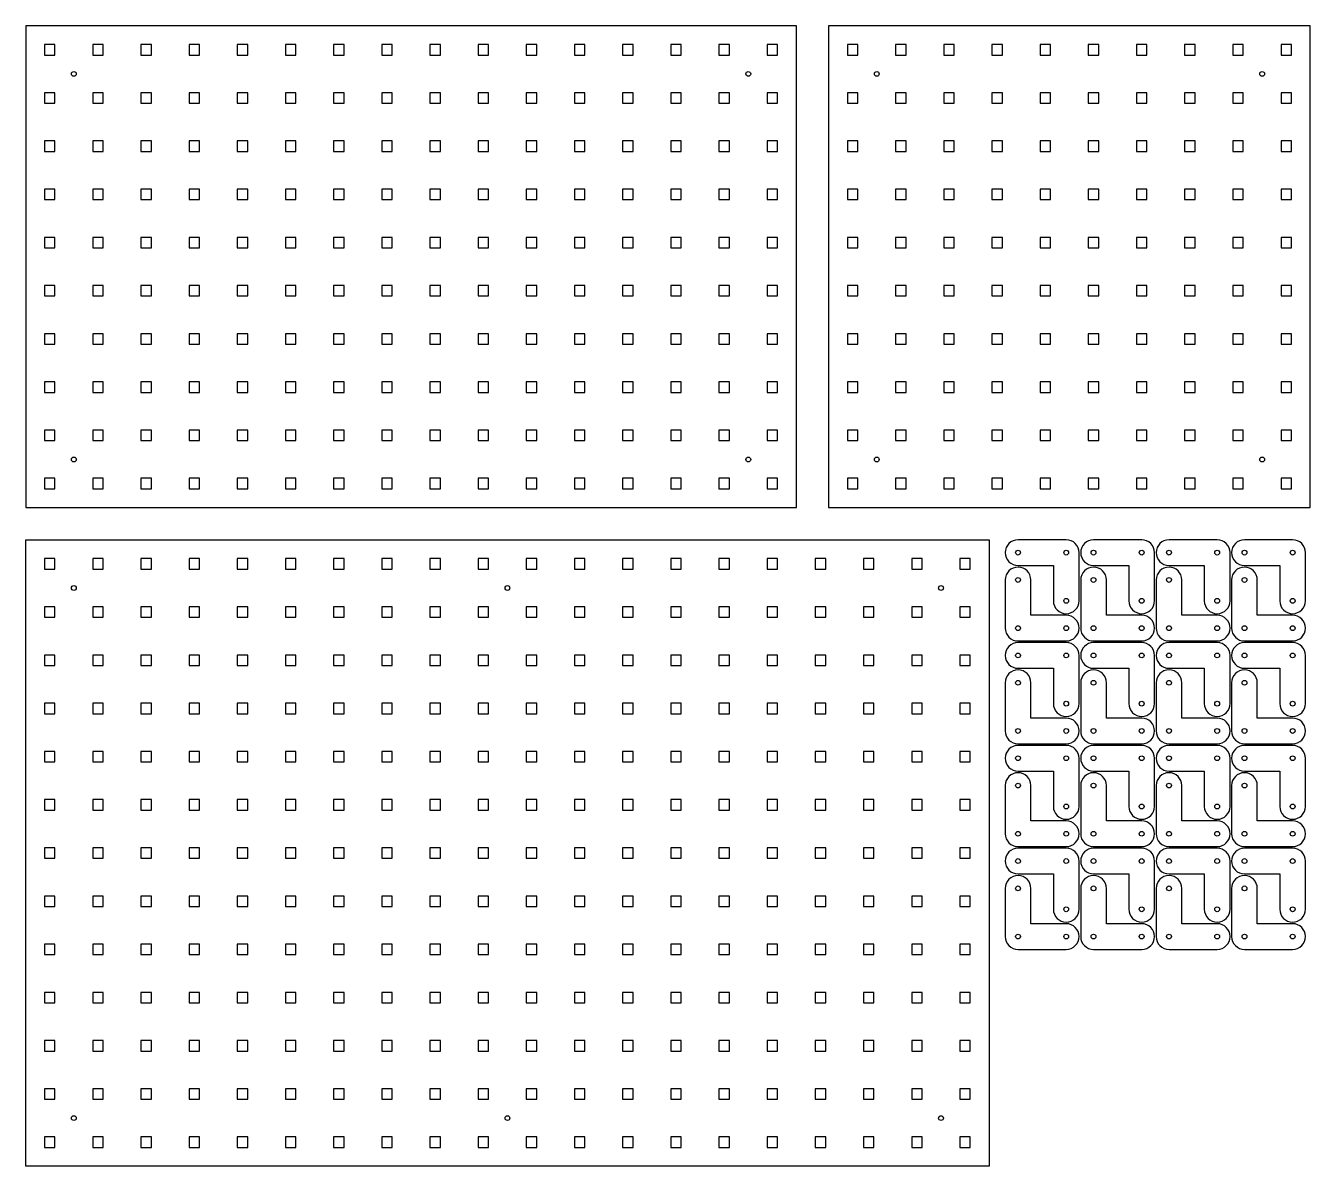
# Model space of a CAD drawing. Extents: x -922 to 1250, y -992 to 172.
# Drawn here: x 450 to 1250, y -590 to 120 of the extents above; entities that cross this region are included whole.
import ezdxf

# ---------------------------------------------------------------- set-up
doc = ezdxf.new("R2010")
doc.units = 0
doc.header["$MEASUREMENT"] = 0
for name, color, linetype in [('DEFAULT', 18, 'CONTINUOUS'), ('LAYER_01', 12, 'CONTINUOUS'), ('LAYER_03', 5, 'CONTINUOUS')]:
    doc.layers.add(name, color=color, linetype=linetype)

msp = doc.modelspace()

# ---------------------------------------------------------------- linework, layer by layer
at = {"layer": 'DEFAULT'}
for p, q in [((450, 120), (450, -180)), ((750, 120), (450, 120)), ((930, 120), (750, 120)), ((950, 120), (950, -180)), ((1250, 120), (950, 120)), ((1250, -180), (1250, 120)), ((930, -180), (930, 120)), ((450, -180), (750, -180)), ((750, -180), (930, -180)), ((950, -180), (1250, -180))]:
    msp.add_line(p, q, dxfattribs=at)
msp.add_lwpolyline([(450, -200), (1050, -200), (1050, -590), (450, -590)], close=True, dxfattribs=at)
at = {"layer": 'LAYER_01'}
for p, q in [((1098, -200), (1068, -200)), ((1145, -200), (1115, -200)), ((1192, -200), (1162, -200)), ((1239, -200), (1209, -200)), ((1068, -216), (1090, -216)), ((1090, -216), (1090, -238)), ((1106, -238), (1106, -208)), ((1115, -216), (1137, -216)), ((1137, -216), (1137, -238)), ((1153, -238), (1153, -208)), ((1162, -216), (1184, -216)), ((1184, -216), (1184, -238)), ((1200, -238), (1200, -208)), ((1209, -216), (1231, -216)), ((1231, -216), (1231, -238)), ((1247, -238), (1247, -208)), ((1060, -225), (1060, -255)), ((1076, -247), (1076, -225)), ((1107, -225), (1107, -255)), ((1123, -247), (1123, -225)), ((1154, -225), (1154, -255)), ((1170, -247), (1170, -225)), ((1201, -225), (1201, -255)), ((1217, -247), (1217, -225)), ((1098, -247), (1076, -247)), ((1145, -247), (1123, -247)), ((1192, -247), (1170, -247)), ((1239, -247), (1217, -247)), ((1068, -263), (1098, -263)), ((1098, -264), (1068, -264)), ((1115, -263), (1145, -263)), ((1145, -264), (1115, -264)), ((1162, -263), (1192, -263)), ((1192, -264), (1162, -264)), ((1209, -263), (1239, -263)), ((1239, -264), (1209, -264)), ((1106, -302), (1106, -272)), ((1153, -302), (1153, -272)), ((1200, -302), (1200, -272)), ((1247, -302), (1247, -272)), ((1068, -280), (1090, -280)), ((1090, -280), (1090, -302)), ((1115, -280), (1137, -280)), ((1137, -280), (1137, -302)), ((1162, -280), (1184, -280)), ((1184, -280), (1184, -302)), ((1209, -280), (1231, -280)), ((1231, -280), (1231, -302)), ((1060, -289), (1060, -319)), ((1076, -311), (1076, -289)), ((1107, -289), (1107, -319)), ((1123, -311), (1123, -289)), ((1154, -289), (1154, -319)), ((1170, -311), (1170, -289)), ((1201, -289), (1201, -319)), ((1217, -311), (1217, -289)), ((1098, -311), (1076, -311)), ((1145, -311), (1123, -311)), ((1192, -311), (1170, -311)), ((1239, -311), (1217, -311)), ((1068, -327), (1098, -327)), ((1098, -328), (1068, -328)), ((1115, -327), (1145, -327)), ((1145, -328), (1115, -328)), ((1162, -327), (1192, -327)), ((1192, -328), (1162, -328)), ((1209, -327), (1239, -327)), ((1239, -328), (1209, -328)), ((1106, -366), (1106, -336)), ((1153, -366), (1153, -336)), ((1200, -366), (1200, -336)), ((1247, -366), (1247, -336)), ((1068, -344), (1090, -344)), ((1090, -344), (1090, -366)), ((1115, -344), (1137, -344)), ((1137, -344), (1137, -366)), ((1162, -344), (1184, -344)), ((1184, -344), (1184, -366)), ((1209, -344), (1231, -344)), ((1231, -344), (1231, -366)), ((1060, -353), (1060, -383)), ((1076, -375), (1076, -353)), ((1107, -353), (1107, -383)), ((1123, -375), (1123, -353)), ((1154, -353), (1154, -383)), ((1170, -375), (1170, -353)), ((1201, -353), (1201, -383)), ((1217, -375), (1217, -353)), ((1098, -375), (1076, -375)), ((1145, -375), (1123, -375)), ((1192, -375), (1170, -375)), ((1239, -375), (1217, -375)), ((1068, -391), (1098, -391)), ((1098, -392), (1068, -392)), ((1115, -391), (1145, -391)), ((1145, -392), (1115, -392)), ((1162, -391), (1192, -391)), ((1192, -392), (1162, -392)), ((1209, -391), (1239, -391)), ((1239, -392), (1209, -392)), ((1106, -430), (1106, -400)), ((1153, -430), (1153, -400)), ((1200, -430), (1200, -400)), ((1247, -430), (1247, -400)), ((1068, -408), (1090, -408)), ((1090, -408), (1090, -430)), ((1115, -408), (1137, -408)), ((1137, -408), (1137, -430)), ((1162, -408), (1184, -408)), ((1184, -408), (1184, -430)), ((1209, -408), (1231, -408)), ((1231, -408), (1231, -430)), ((1060, -417), (1060, -447)), ((1076, -439), (1076, -417)), ((1107, -417), (1107, -447)), ((1123, -439), (1123, -417)), ((1154, -417), (1154, -447)), ((1170, -439), (1170, -417)), ((1201, -417), (1201, -447)), ((1217, -439), (1217, -417)), ((1098, -439), (1076, -439)), ((1145, -439), (1123, -439)), ((1192, -439), (1170, -439)), ((1239, -439), (1217, -439)), ((1068, -455), (1098, -455)), ((1115, -455), (1145, -455)), ((1162, -455), (1192, -455)), ((1209, -455), (1239, -455))]:
    msp.add_line(p, q, dxfattribs=at)
for centre in [(480, 90), (900, 90), (980, 90), (1220, 90), (480, -150), (900, -150), (980, -150), (1220, -150), (1068, -208), (1098, -208), (1115, -208), (1145, -208), (1162, -208), (1192, -208), (1209, -208), (1239, -208), (1068, -225), (1115, -225), (1162, -225), (1209, -225), (480, -230), (750, -230), (1020, -230), (1098, -238), (1145, -238), (1192, -238), (1239, -238), (1068, -255), (1098, -255), (1115, -255), (1145, -255), (1162, -255), (1192, -255), (1209, -255), (1239, -255), (1068, -272), (1098, -272), (1115, -272), (1145, -272), (1162, -272), (1192, -272), (1209, -272), (1239, -272), (1068, -289), (1115, -289), (1162, -289), (1209, -289), (1098, -302), (1145, -302), (1192, -302), (1239, -302), (1068, -319), (1098, -319), (1115, -319), (1145, -319), (1162, -319), (1192, -319), (1209, -319), (1239, -319), (1068, -336), (1098, -336), (1115, -336), (1145, -336), (1162, -336), (1192, -336), (1209, -336), (1239, -336), (1068, -353), (1115, -353), (1162, -353), (1209, -353), (1098, -366), (1145, -366), (1192, -366), (1239, -366), (1068, -383), (1098, -383), (1115, -383), (1145, -383), (1162, -383), (1192, -383), (1209, -383), (1239, -383), (1068, -400), (1098, -400), (1115, -400), (1145, -400), (1162, -400), (1192, -400), (1209, -400), (1239, -400), (1068, -417), (1115, -417), (1162, -417), (1209, -417), (1098, -430), (1145, -430), (1192, -430), (1239, -430), (1068, -447), (1098, -447), (1115, -447), (1145, -447), (1162, -447), (1192, -447), (1209, -447), (1239, -447), (480, -560), (750, -560), (1020, -560)]:
    msp.add_circle(centre, 1.5, dxfattribs=at)
for centre, start, end in [((1068, -208), 90, 270), ((1098, -208), 359.99996, 90), ((1115, -208), 90, 270), ((1145, -208), 359.99996, 90), ((1162, -208), 90, 270), ((1192, -208), 359.99996, 90), ((1209, -208), 90, 270), ((1239, -208), 359.99996, 90), ((1068, -225), 0, 179.99997), ((1115, -225), 0, 179.99997), ((1162, -225), 0, 179.99997), ((1209, -225), 0, 179.99997), ((1098, -238), 180, 359.99997), ((1145, -238), 180, 359.99997), ((1192, -238), 180, 359.99997), ((1239, -238), 180, 359.99997), ((1098, -255), 270, 90), ((1145, -255), 270, 90), ((1192, -255), 270, 90), ((1239, -255), 270, 90), ((1068, -255), 179.99996, 270), ((1115, -255), 179.99996, 270), ((1162, -255), 179.99996, 270), ((1209, -255), 179.99996, 270), ((1068, -272), 90, 270), ((1098, -272), 359.99996, 90), ((1115, -272), 90, 270), ((1145, -272), 359.99996, 90), ((1162, -272), 90, 270), ((1192, -272), 359.99996, 90), ((1209, -272), 90, 270), ((1239, -272), 359.99996, 90), ((1068, -289), 0, 179.99997), ((1115, -289), 0, 179.99997), ((1162, -289), 0, 179.99997), ((1209, -289), 0, 179.99997), ((1098, -302), 180, 359.99997), ((1145, -302), 180, 359.99997), ((1192, -302), 180, 359.99997), ((1239, -302), 180, 359.99997), ((1098, -319), 270, 90), ((1145, -319), 270, 90), ((1192, -319), 270, 90), ((1239, -319), 270, 90), ((1068, -319), 179.99996, 270), ((1115, -319), 179.99996, 270), ((1162, -319), 179.99996, 270), ((1209, -319), 179.99996, 270), ((1068, -336), 90, 270), ((1098, -336), 359.99996, 90), ((1115, -336), 90, 270), ((1145, -336), 359.99996, 90), ((1162, -336), 90, 270), ((1192, -336), 359.99996, 90), ((1209, -336), 90, 270), ((1239, -336), 359.99996, 90), ((1068, -353), 0, 179.99997), ((1115, -353), 0, 179.99997), ((1162, -353), 0, 179.99997), ((1209, -353), 0, 179.99997), ((1098, -366), 180, 359.99997), ((1145, -366), 180, 359.99997), ((1192, -366), 180, 359.99997), ((1239, -366), 180, 359.99997), ((1098, -383), 270, 90), ((1145, -383), 270, 90), ((1192, -383), 270, 90), ((1239, -383), 270, 90), ((1068, -383), 179.99996, 270), ((1115, -383), 179.99996, 270), ((1162, -383), 179.99996, 270), ((1209, -383), 179.99996, 270), ((1068, -400), 90, 270), ((1098, -400), 359.99996, 90), ((1115, -400), 90, 270), ((1145, -400), 359.99996, 90), ((1162, -400), 90, 270), ((1192, -400), 359.99996, 90), ((1209, -400), 90, 270), ((1239, -400), 359.99996, 90), ((1068, -417), 0, 179.99997), ((1115, -417), 0, 179.99997), ((1162, -417), 0, 179.99997), ((1209, -417), 0, 179.99997), ((1098, -430), 180, 359.99997), ((1145, -430), 180, 359.99997), ((1192, -430), 180, 359.99997), ((1239, -430), 180, 359.99997), ((1098, -447), 270, 90), ((1145, -447), 270, 90), ((1192, -447), 270, 90), ((1239, -447), 270, 90), ((1068, -447), 179.99996, 270), ((1115, -447), 179.99996, 270), ((1162, -447), 179.99996, 270), ((1209, -447), 179.99996, 270)]:
    msp.add_arc(centre, 8, start, end, dxfattribs=at)
at = {"layer": 'LAYER_03'}
for points in [[(461.75, 101.75), (468.25, 101.75), (468.25, 108.25), (461.75, 108.25)], [(491.75, 101.75), (498.25, 101.75), (498.25, 108.25), (491.75, 108.25)], [(521.75, 101.75), (528.25, 101.75), (528.25, 108.25), (521.75, 108.25)], [(551.75, 101.75), (558.25, 101.75), (558.25, 108.25), (551.75, 108.25)], [(581.75, 101.75), (588.25, 101.75), (588.25, 108.25), (581.75, 108.25)], [(611.75, 101.75), (618.25, 101.75), (618.25, 108.25), (611.75, 108.25)], [(641.75, 101.75), (648.25, 101.75), (648.25, 108.25), (641.75, 108.25)], [(671.75, 101.75), (678.25, 101.75), (678.25, 108.25), (671.75, 108.25)], [(701.75, 101.75), (708.25, 101.75), (708.25, 108.25), (701.75, 108.25)], [(731.75, 101.75), (738.25, 101.75), (738.25, 108.25), (731.75, 108.25)], [(761.75, 101.75), (768.25, 101.75), (768.25, 108.25), (761.75, 108.25)], [(791.75, 101.75), (798.25, 101.75), (798.25, 108.25), (791.75, 108.25)], [(821.75, 101.75), (828.25, 101.75), (828.25, 108.25), (821.75, 108.25)], [(851.75, 101.75), (858.25, 101.75), (858.25, 108.25), (851.75, 108.25)], [(881.75, 101.75), (888.25, 101.75), (888.25, 108.25), (881.75, 108.25)], [(911.75, 101.75), (918.25, 101.75), (918.25, 108.25), (911.75, 108.25)], [(961.75, 101.75), (968.25, 101.75), (968.25, 108.25), (961.75, 108.25)], [(991.75, 101.75), (998.25, 101.75), (998.25, 108.25), (991.75, 108.25)], [(1021.75, 101.75), (1028.25, 101.75), (1028.25, 108.25), (1021.75, 108.25)], [(1051.75, 101.75), (1058.25, 101.75), (1058.25, 108.25), (1051.75, 108.25)], [(1081.75, 101.75), (1088.25, 101.75), (1088.25, 108.25), (1081.75, 108.25)], [(1111.75, 101.75), (1118.25, 101.75), (1118.25, 108.25), (1111.75, 108.25)], [(1141.75, 101.75), (1148.25, 101.75), (1148.25, 108.25), (1141.75, 108.25)], [(1171.75, 101.75), (1178.25, 101.75), (1178.25, 108.25), (1171.75, 108.25)], [(1201.75, 101.75), (1208.25, 101.75), (1208.25, 108.25), (1201.75, 108.25)], [(1231.75, 101.75), (1238.25, 101.75), (1238.25, 108.25), (1231.75, 108.25)], [(461.75, 71.75), (468.25, 71.75), (468.25, 78.25), (461.75, 78.25)], [(491.75, 71.75), (498.25, 71.75), (498.25, 78.25), (491.75, 78.25)], [(521.75, 71.75), (528.25, 71.75), (528.25, 78.25), (521.75, 78.25)], [(551.75, 71.75), (558.25, 71.75), (558.25, 78.25), (551.75, 78.25)], [(581.75, 71.75), (588.25, 71.75), (588.25, 78.25), (581.75, 78.25)], [(611.75, 71.75), (618.25, 71.75), (618.25, 78.25), (611.75, 78.25)], [(641.75, 71.75), (648.25, 71.75), (648.25, 78.25), (641.75, 78.25)], [(671.75, 71.75), (678.25, 71.75), (678.25, 78.25), (671.75, 78.25)], [(701.75, 71.75), (708.25, 71.75), (708.25, 78.25), (701.75, 78.25)], [(731.75, 71.75), (738.25, 71.75), (738.25, 78.25), (731.75, 78.25)], [(761.75, 71.75), (768.25, 71.75), (768.25, 78.25), (761.75, 78.25)], [(791.75, 71.75), (798.25, 71.75), (798.25, 78.25), (791.75, 78.25)], [(821.75, 71.75), (828.25, 71.75), (828.25, 78.25), (821.75, 78.25)], [(851.75, 71.75), (858.25, 71.75), (858.25, 78.25), (851.75, 78.25)], [(881.75, 71.75), (888.25, 71.75), (888.25, 78.25), (881.75, 78.25)], [(911.75, 71.75), (918.25, 71.75), (918.25, 78.25), (911.75, 78.25)], [(961.75, 71.75), (968.25, 71.75), (968.25, 78.25), (961.75, 78.25)], [(991.75, 71.75), (998.25, 71.75), (998.25, 78.25), (991.75, 78.25)], [(1021.75, 71.75), (1028.25, 71.75), (1028.25, 78.25), (1021.75, 78.25)], [(1051.75, 71.75), (1058.25, 71.75), (1058.25, 78.25), (1051.75, 78.25)], [(1081.75, 71.75), (1088.25, 71.75), (1088.25, 78.25), (1081.75, 78.25)], [(1111.75, 71.75), (1118.25, 71.75), (1118.25, 78.25), (1111.75, 78.25)], [(1141.75, 71.75), (1148.25, 71.75), (1148.25, 78.25), (1141.75, 78.25)], [(1171.75, 71.75), (1178.25, 71.75), (1178.25, 78.25), (1171.75, 78.25)], [(1201.75, 71.75), (1208.25, 71.75), (1208.25, 78.25), (1201.75, 78.25)], [(1231.75, 71.75), (1238.25, 71.75), (1238.25, 78.25), (1231.75, 78.25)], [(461.75, 41.75), (468.25, 41.75), (468.25, 48.25), (461.75, 48.25)], [(491.75, 41.75), (498.25, 41.75), (498.25, 48.25), (491.75, 48.25)], [(521.75, 41.75), (528.25, 41.75), (528.25, 48.25), (521.75, 48.25)], [(551.75, 41.75), (558.25, 41.75), (558.25, 48.25), (551.75, 48.25)], [(581.75, 41.75), (588.25, 41.75), (588.25, 48.25), (581.75, 48.25)], [(611.75, 41.75), (618.25, 41.75), (618.25, 48.25), (611.75, 48.25)], [(641.75, 41.75), (648.25, 41.75), (648.25, 48.25), (641.75, 48.25)], [(671.75, 41.75), (678.25, 41.75), (678.25, 48.25), (671.75, 48.25)], [(701.75, 41.75), (708.25, 41.75), (708.25, 48.25), (701.75, 48.25)], [(731.75, 41.75), (738.25, 41.75), (738.25, 48.25), (731.75, 48.25)], [(761.75, 41.75), (768.25, 41.75), (768.25, 48.25), (761.75, 48.25)], [(791.75, 41.75), (798.25, 41.75), (798.25, 48.25), (791.75, 48.25)], [(821.75, 41.75), (828.25, 41.75), (828.25, 48.25), (821.75, 48.25)], [(851.75, 41.75), (858.25, 41.75), (858.25, 48.25), (851.75, 48.25)], [(881.75, 41.75), (888.25, 41.75), (888.25, 48.25), (881.75, 48.25)], [(911.75, 41.75), (918.25, 41.75), (918.25, 48.25), (911.75, 48.25)], [(961.75, 41.75), (968.25, 41.75), (968.25, 48.25), (961.75, 48.25)], [(991.75, 41.75), (998.25, 41.75), (998.25, 48.25), (991.75, 48.25)], [(1021.75, 41.75), (1028.25, 41.75), (1028.25, 48.25), (1021.75, 48.25)], [(1051.75, 41.75), (1058.25, 41.75), (1058.25, 48.25), (1051.75, 48.25)], [(1081.75, 41.75), (1088.25, 41.75), (1088.25, 48.25), (1081.75, 48.25)], [(1111.75, 41.75), (1118.25, 41.75), (1118.25, 48.25), (1111.75, 48.25)], [(1141.75, 41.75), (1148.25, 41.75), (1148.25, 48.25), (1141.75, 48.25)], [(1171.75, 41.75), (1178.25, 41.75), (1178.25, 48.25), (1171.75, 48.25)], [(1201.75, 41.75), (1208.25, 41.75), (1208.25, 48.25), (1201.75, 48.25)], [(1231.75, 41.75), (1238.25, 41.75), (1238.25, 48.25), (1231.75, 48.25)], [(461.75, 11.75), (468.25, 11.75), (468.25, 18.25), (461.75, 18.25)], [(491.75, 11.75), (498.25, 11.75), (498.25, 18.25), (491.75, 18.25)], [(521.75, 11.75), (528.25, 11.75), (528.25, 18.25), (521.75, 18.25)], [(551.75, 11.75), (558.25, 11.75), (558.25, 18.25), (551.75, 18.25)], [(581.75, 11.75), (588.25, 11.75), (588.25, 18.25), (581.75, 18.25)], [(611.75, 11.75), (618.25, 11.75), (618.25, 18.25), (611.75, 18.25)], [(641.75, 11.75), (648.25, 11.75), (648.25, 18.25), (641.75, 18.25)], [(671.75, 11.75), (678.25, 11.75), (678.25, 18.25), (671.75, 18.25)], [(701.75, 11.75), (708.25, 11.75), (708.25, 18.25), (701.75, 18.25)], [(731.75, 11.75), (738.25, 11.75), (738.25, 18.25), (731.75, 18.25)], [(761.75, 11.75), (768.25, 11.75), (768.25, 18.25), (761.75, 18.25)], [(791.75, 11.75), (798.25, 11.75), (798.25, 18.25), (791.75, 18.25)], [(821.75, 11.75), (828.25, 11.75), (828.25, 18.25), (821.75, 18.25)], [(851.75, 11.75), (858.25, 11.75), (858.25, 18.25), (851.75, 18.25)], [(881.75, 11.75), (888.25, 11.75), (888.25, 18.25), (881.75, 18.25)], [(911.75, 11.75), (918.25, 11.75), (918.25, 18.25), (911.75, 18.25)], [(961.75, 11.75), (968.25, 11.75), (968.25, 18.25), (961.75, 18.25)], [(991.75, 11.75), (998.25, 11.75), (998.25, 18.25), (991.75, 18.25)], [(1021.75, 11.75), (1028.25, 11.75), (1028.25, 18.25), (1021.75, 18.25)], [(1051.75, 11.75), (1058.25, 11.75), (1058.25, 18.25), (1051.75, 18.25)], [(1081.75, 11.75), (1088.25, 11.75), (1088.25, 18.25), (1081.75, 18.25)], [(1111.75, 11.75), (1118.25, 11.75), (1118.25, 18.25), (1111.75, 18.25)], [(1141.75, 11.75), (1148.25, 11.75), (1148.25, 18.25), (1141.75, 18.25)], [(1171.75, 11.75), (1178.25, 11.75), (1178.25, 18.25), (1171.75, 18.25)], [(1201.75, 11.75), (1208.25, 11.75), (1208.25, 18.25), (1201.75, 18.25)], [(1231.75, 11.75), (1238.25, 11.75), (1238.25, 18.25), (1231.75, 18.25)], [(461.75, -18.25), (468.25, -18.25), (468.25, -11.75), (461.75, -11.75)], [(491.75, -18.25), (498.25, -18.25), (498.25, -11.75), (491.75, -11.75)], [(521.75, -18.25), (528.25, -18.25), (528.25, -11.75), (521.75, -11.75)], [(551.75, -18.25), (558.25, -18.25), (558.25, -11.75), (551.75, -11.75)], [(581.75, -18.25), (588.25, -18.25), (588.25, -11.75), (581.75, -11.75)], [(611.75, -18.25), (618.25, -18.25), (618.25, -11.75), (611.75, -11.75)], [(641.75, -18.25), (648.25, -18.25), (648.25, -11.75), (641.75, -11.75)], [(671.75, -18.25), (678.25, -18.25), (678.25, -11.75), (671.75, -11.75)], [(701.75, -18.25), (708.25, -18.25), (708.25, -11.75), (701.75, -11.75)], [(731.75, -18.25), (738.25, -18.25), (738.25, -11.75), (731.75, -11.75)], [(761.75, -18.25), (768.25, -18.25), (768.25, -11.75), (761.75, -11.75)], [(791.75, -18.25), (798.25, -18.25), (798.25, -11.75), (791.75, -11.75)], [(821.75, -18.25), (828.25, -18.25), (828.25, -11.75), (821.75, -11.75)], [(851.75, -18.25), (858.25, -18.25), (858.25, -11.75), (851.75, -11.75)], [(881.75, -18.25), (888.25, -18.25), (888.25, -11.75), (881.75, -11.75)], [(911.75, -18.25), (918.25, -18.25), (918.25, -11.75), (911.75, -11.75)], [(961.75, -18.25), (968.25, -18.25), (968.25, -11.75), (961.75, -11.75)], [(991.75, -18.25), (998.25, -18.25), (998.25, -11.75), (991.75, -11.75)], [(1021.75, -18.25), (1028.25, -18.25), (1028.25, -11.75), (1021.75, -11.75)], [(1051.75, -18.25), (1058.25, -18.25), (1058.25, -11.75), (1051.75, -11.75)], [(1081.75, -18.25), (1088.25, -18.25), (1088.25, -11.75), (1081.75, -11.75)], [(1111.75, -18.25), (1118.25, -18.25), (1118.25, -11.75), (1111.75, -11.75)], [(1141.75, -18.25), (1148.25, -18.25), (1148.25, -11.75), (1141.75, -11.75)], [(1171.75, -18.25), (1178.25, -18.25), (1178.25, -11.75), (1171.75, -11.75)], [(1201.75, -18.25), (1208.25, -18.25), (1208.25, -11.75), (1201.75, -11.75)], [(1231.75, -18.25), (1238.25, -18.25), (1238.25, -11.75), (1231.75, -11.75)], [(461.75, -48.25), (468.25, -48.25), (468.25, -41.75), (461.75, -41.75)], [(491.75, -48.25), (498.25, -48.25), (498.25, -41.75), (491.75, -41.75)], [(521.75, -48.25), (528.25, -48.25), (528.25, -41.75), (521.75, -41.75)], [(551.75, -48.25), (558.25, -48.25), (558.25, -41.75), (551.75, -41.75)], [(581.75, -48.25), (588.25, -48.25), (588.25, -41.75), (581.75, -41.75)], [(611.75, -48.25), (618.25, -48.25), (618.25, -41.75), (611.75, -41.75)], [(641.75, -48.25), (648.25, -48.25), (648.25, -41.75), (641.75, -41.75)], [(671.75, -48.25), (678.25, -48.25), (678.25, -41.75), (671.75, -41.75)], [(701.75, -48.25), (708.25, -48.25), (708.25, -41.75), (701.75, -41.75)], [(731.75, -48.25), (738.25, -48.25), (738.25, -41.75), (731.75, -41.75)], [(761.75, -48.25), (768.25, -48.25), (768.25, -41.75), (761.75, -41.75)], [(791.75, -48.25), (798.25, -48.25), (798.25, -41.75), (791.75, -41.75)], [(821.75, -48.25), (828.25, -48.25), (828.25, -41.75), (821.75, -41.75)], [(851.75, -48.25), (858.25, -48.25), (858.25, -41.75), (851.75, -41.75)], [(881.75, -48.25), (888.25, -48.25), (888.25, -41.75), (881.75, -41.75)], [(911.75, -48.25), (918.25, -48.25), (918.25, -41.75), (911.75, -41.75)], [(961.75, -48.25), (968.25, -48.25), (968.25, -41.75), (961.75, -41.75)], [(991.75, -48.25), (998.25, -48.25), (998.25, -41.75), (991.75, -41.75)], [(1021.75, -48.25), (1028.25, -48.25), (1028.25, -41.75), (1021.75, -41.75)], [(1051.75, -48.25), (1058.25, -48.25), (1058.25, -41.75), (1051.75, -41.75)], [(1081.75, -48.25), (1088.25, -48.25), (1088.25, -41.75), (1081.75, -41.75)], [(1111.75, -48.25), (1118.25, -48.25), (1118.25, -41.75), (1111.75, -41.75)], [(1141.75, -48.25), (1148.25, -48.25), (1148.25, -41.75), (1141.75, -41.75)], [(1171.75, -48.25), (1178.25, -48.25), (1178.25, -41.75), (1171.75, -41.75)], [(1201.75, -48.25), (1208.25, -48.25), (1208.25, -41.75), (1201.75, -41.75)], [(1231.75, -48.25), (1238.25, -48.25), (1238.25, -41.75), (1231.75, -41.75)], [(461.75, -78.25), (468.25, -78.25), (468.25, -71.75), (461.75, -71.75)], [(491.75, -78.25), (498.25, -78.25), (498.25, -71.75), (491.75, -71.75)], [(521.75, -78.25), (528.25, -78.25), (528.25, -71.75), (521.75, -71.75)], [(551.75, -78.25), (558.25, -78.25), (558.25, -71.75), (551.75, -71.75)], [(581.75, -78.25), (588.25, -78.25), (588.25, -71.75), (581.75, -71.75)], [(611.75, -78.25), (618.25, -78.25), (618.25, -71.75), (611.75, -71.75)], [(641.75, -78.25), (648.25, -78.25), (648.25, -71.75), (641.75, -71.75)], [(671.75, -78.25), (678.25, -78.25), (678.25, -71.75), (671.75, -71.75)], [(701.75, -78.25), (708.25, -78.25), (708.25, -71.75), (701.75, -71.75)], [(731.75, -78.25), (738.25, -78.25), (738.25, -71.75), (731.75, -71.75)], [(761.75, -78.25), (768.25, -78.25), (768.25, -71.75), (761.75, -71.75)], [(791.75, -78.25), (798.25, -78.25), (798.25, -71.75), (791.75, -71.75)], [(821.75, -78.25), (828.25, -78.25), (828.25, -71.75), (821.75, -71.75)], [(851.75, -78.25), (858.25, -78.25), (858.25, -71.75), (851.75, -71.75)], [(881.75, -78.25), (888.25, -78.25), (888.25, -71.75), (881.75, -71.75)], [(911.75, -78.25), (918.25, -78.25), (918.25, -71.75), (911.75, -71.75)], [(961.75, -78.25), (968.25, -78.25), (968.25, -71.75), (961.75, -71.75)], [(991.75, -78.25), (998.25, -78.25), (998.25, -71.75), (991.75, -71.75)], [(1021.75, -78.25), (1028.25, -78.25), (1028.25, -71.75), (1021.75, -71.75)], [(1051.75, -78.25), (1058.25, -78.25), (1058.25, -71.75), (1051.75, -71.75)], [(1081.75, -78.25), (1088.25, -78.25), (1088.25, -71.75), (1081.75, -71.75)], [(1111.75, -78.25), (1118.25, -78.25), (1118.25, -71.75), (1111.75, -71.75)], [(1141.75, -78.25), (1148.25, -78.25), (1148.25, -71.75), (1141.75, -71.75)], [(1171.75, -78.25), (1178.25, -78.25), (1178.25, -71.75), (1171.75, -71.75)], [(1201.75, -78.25), (1208.25, -78.25), (1208.25, -71.75), (1201.75, -71.75)], [(1231.75, -78.25), (1238.25, -78.25), (1238.25, -71.75), (1231.75, -71.75)], [(461.75, -108.25), (468.25, -108.25), (468.25, -101.75), (461.75, -101.75)], [(491.75, -108.25), (498.25, -108.25), (498.25, -101.75), (491.75, -101.75)], [(521.75, -108.25), (528.25, -108.25), (528.25, -101.75), (521.75, -101.75)], [(551.75, -108.25), (558.25, -108.25), (558.25, -101.75), (551.75, -101.75)], [(581.75, -108.25), (588.25, -108.25), (588.25, -101.75), (581.75, -101.75)], [(611.75, -108.25), (618.25, -108.25), (618.25, -101.75), (611.75, -101.75)], [(641.75, -108.25), (648.25, -108.25), (648.25, -101.75), (641.75, -101.75)], [(671.75, -108.25), (678.25, -108.25), (678.25, -101.75), (671.75, -101.75)], [(701.75, -108.25), (708.25, -108.25), (708.25, -101.75), (701.75, -101.75)], [(731.75, -108.25), (738.25, -108.25), (738.25, -101.75), (731.75, -101.75)], [(761.75, -108.25), (768.25, -108.25), (768.25, -101.75), (761.75, -101.75)], [(791.75, -108.25), (798.25, -108.25), (798.25, -101.75), (791.75, -101.75)], [(821.75, -108.25), (828.25, -108.25), (828.25, -101.75), (821.75, -101.75)], [(851.75, -108.25), (858.25, -108.25), (858.25, -101.75), (851.75, -101.75)], [(881.75, -108.25), (888.25, -108.25), (888.25, -101.75), (881.75, -101.75)], [(911.75, -108.25), (918.25, -108.25), (918.25, -101.75), (911.75, -101.75)], [(961.75, -108.25), (968.25, -108.25), (968.25, -101.75), (961.75, -101.75)], [(991.75, -108.25), (998.25, -108.25), (998.25, -101.75), (991.75, -101.75)], [(1021.75, -108.25), (1028.25, -108.25), (1028.25, -101.75), (1021.75, -101.75)], [(1051.75, -108.25), (1058.25, -108.25), (1058.25, -101.75), (1051.75, -101.75)], [(1081.75, -108.25), (1088.25, -108.25), (1088.25, -101.75), (1081.75, -101.75)], [(1111.75, -108.25), (1118.25, -108.25), (1118.25, -101.75), (1111.75, -101.75)], [(1141.75, -108.25), (1148.25, -108.25), (1148.25, -101.75), (1141.75, -101.75)], [(1171.75, -108.25), (1178.25, -108.25), (1178.25, -101.75), (1171.75, -101.75)], [(1201.75, -108.25), (1208.25, -108.25), (1208.25, -101.75), (1201.75, -101.75)], [(1231.75, -108.25), (1238.25, -108.25), (1238.25, -101.75), (1231.75, -101.75)], [(461.75, -138.25), (468.25, -138.25), (468.25, -131.75), (461.75, -131.75)], [(491.75, -138.25), (498.25, -138.25), (498.25, -131.75), (491.75, -131.75)], [(521.75, -138.25), (528.25, -138.25), (528.25, -131.75), (521.75, -131.75)], [(551.75, -138.25), (558.25, -138.25), (558.25, -131.75), (551.75, -131.75)], [(581.75, -138.25), (588.25, -138.25), (588.25, -131.75), (581.75, -131.75)], [(611.75, -138.25), (618.25, -138.25), (618.25, -131.75), (611.75, -131.75)], [(641.75, -138.25), (648.25, -138.25), (648.25, -131.75), (641.75, -131.75)], [(671.75, -138.25), (678.25, -138.25), (678.25, -131.75), (671.75, -131.75)], [(701.75, -138.25), (708.25, -138.25), (708.25, -131.75), (701.75, -131.75)], [(731.75, -138.25), (738.25, -138.25), (738.25, -131.75), (731.75, -131.75)], [(761.75, -138.25), (768.25, -138.25), (768.25, -131.75), (761.75, -131.75)], [(791.75, -138.25), (798.25, -138.25), (798.25, -131.75), (791.75, -131.75)], [(821.75, -138.25), (828.25, -138.25), (828.25, -131.75), (821.75, -131.75)], [(851.75, -138.25), (858.25, -138.25), (858.25, -131.75), (851.75, -131.75)], [(881.75, -138.25), (888.25, -138.25), (888.25, -131.75), (881.75, -131.75)], [(911.75, -138.25), (918.25, -138.25), (918.25, -131.75), (911.75, -131.75)], [(961.75, -138.25), (968.25, -138.25), (968.25, -131.75), (961.75, -131.75)], [(991.75, -138.25), (998.25, -138.25), (998.25, -131.75), (991.75, -131.75)], [(1021.75, -138.25), (1028.25, -138.25), (1028.25, -131.75), (1021.75, -131.75)], [(1051.75, -138.25), (1058.25, -138.25), (1058.25, -131.75), (1051.75, -131.75)], [(1081.75, -138.25), (1088.25, -138.25), (1088.25, -131.75), (1081.75, -131.75)], [(1111.75, -138.25), (1118.25, -138.25), (1118.25, -131.75), (1111.75, -131.75)], [(1141.75, -138.25), (1148.25, -138.25), (1148.25, -131.75), (1141.75, -131.75)], [(1171.75, -138.25), (1178.25, -138.25), (1178.25, -131.75), (1171.75, -131.75)], [(1201.75, -138.25), (1208.25, -138.25), (1208.25, -131.75), (1201.75, -131.75)], [(1231.75, -138.25), (1238.25, -138.25), (1238.25, -131.75), (1231.75, -131.75)], [(461.75, -168.25), (468.25, -168.25), (468.25, -161.75), (461.75, -161.75)], [(491.75, -168.25), (498.25, -168.25), (498.25, -161.75), (491.75, -161.75)], [(521.75, -168.25), (528.25, -168.25), (528.25, -161.75), (521.75, -161.75)], [(551.75, -168.25), (558.25, -168.25), (558.25, -161.75), (551.75, -161.75)], [(581.75, -168.25), (588.25, -168.25), (588.25, -161.75), (581.75, -161.75)], [(611.75, -168.25), (618.25, -168.25), (618.25, -161.75), (611.75, -161.75)], [(641.75, -168.25), (648.25, -168.25), (648.25, -161.75), (641.75, -161.75)], [(671.75, -168.25), (678.25, -168.25), (678.25, -161.75), (671.75, -161.75)], [(701.75, -168.25), (708.25, -168.25), (708.25, -161.75), (701.75, -161.75)], [(731.75, -168.25), (738.25, -168.25), (738.25, -161.75), (731.75, -161.75)], [(761.75, -168.25), (768.25, -168.25), (768.25, -161.75), (761.75, -161.75)], [(791.75, -168.25), (798.25, -168.25), (798.25, -161.75), (791.75, -161.75)], [(821.75, -168.25), (828.25, -168.25), (828.25, -161.75), (821.75, -161.75)], [(851.75, -168.25), (858.25, -168.25), (858.25, -161.75), (851.75, -161.75)], [(881.75, -168.25), (888.25, -168.25), (888.25, -161.75), (881.75, -161.75)], [(911.75, -168.25), (918.25, -168.25), (918.25, -161.75), (911.75, -161.75)], [(961.75, -168.25), (968.25, -168.25), (968.25, -161.75), (961.75, -161.75)], [(991.75, -168.25), (998.25, -168.25), (998.25, -161.75), (991.75, -161.75)], [(1021.75, -168.25), (1028.25, -168.25), (1028.25, -161.75), (1021.75, -161.75)], [(1051.75, -168.25), (1058.25, -168.25), (1058.25, -161.75), (1051.75, -161.75)], [(1081.75, -168.25), (1088.25, -168.25), (1088.25, -161.75), (1081.75, -161.75)], [(1111.75, -168.25), (1118.25, -168.25), (1118.25, -161.75), (1111.75, -161.75)], [(1141.75, -168.25), (1148.25, -168.25), (1148.25, -161.75), (1141.75, -161.75)], [(1171.75, -168.25), (1178.25, -168.25), (1178.25, -161.75), (1171.75, -161.75)], [(1201.75, -168.25), (1208.25, -168.25), (1208.25, -161.75), (1201.75, -161.75)], [(1231.75, -168.25), (1238.25, -168.25), (1238.25, -161.75), (1231.75, -161.75)], [(461.75, -218.25), (468.25, -218.25), (468.25, -211.75), (461.75, -211.75)], [(491.75, -218.25), (498.25, -218.25), (498.25, -211.75), (491.75, -211.75)], [(521.75, -218.25), (528.25, -218.25), (528.25, -211.75), (521.75, -211.75)], [(551.75, -218.25), (558.25, -218.25), (558.25, -211.75), (551.75, -211.75)], [(581.75, -218.25), (588.25, -218.25), (588.25, -211.75), (581.75, -211.75)], [(611.75, -218.25), (618.25, -218.25), (618.25, -211.75), (611.75, -211.75)], [(641.75, -218.25), (648.25, -218.25), (648.25, -211.75), (641.75, -211.75)], [(671.75, -218.25), (678.25, -218.25), (678.25, -211.75), (671.75, -211.75)], [(701.75, -218.25), (708.25, -218.25), (708.25, -211.75), (701.75, -211.75)], [(731.75, -218.25), (738.25, -218.25), (738.25, -211.75), (731.75, -211.75)], [(761.75, -218.25), (768.25, -218.25), (768.25, -211.75), (761.75, -211.75)], [(791.75, -218.25), (798.25, -218.25), (798.25, -211.75), (791.75, -211.75)], [(821.75, -218.25), (828.25, -218.25), (828.25, -211.75), (821.75, -211.75)], [(851.75, -218.25), (858.25, -218.25), (858.25, -211.75), (851.75, -211.75)], [(881.75, -218.25), (888.25, -218.25), (888.25, -211.75), (881.75, -211.75)], [(911.75, -218.25), (918.25, -218.25), (918.25, -211.75), (911.75, -211.75)], [(941.75, -218.25), (948.25, -218.25), (948.25, -211.75), (941.75, -211.75)], [(971.75, -218.25), (978.25, -218.25), (978.25, -211.75), (971.75, -211.75)], [(1001.75, -218.25), (1008.25, -218.25), (1008.25, -211.75), (1001.75, -211.75)], [(1031.75, -218.25), (1038.25, -218.25), (1038.25, -211.75), (1031.75, -211.75)], [(461.75, -248.25), (468.25, -248.25), (468.25, -241.75), (461.75, -241.75)], [(491.75, -248.25), (498.25, -248.25), (498.25, -241.75), (491.75, -241.75)], [(521.75, -248.25), (528.25, -248.25), (528.25, -241.75), (521.75, -241.75)], [(551.75, -248.25), (558.25, -248.25), (558.25, -241.75), (551.75, -241.75)], [(581.75, -248.25), (588.25, -248.25), (588.25, -241.75), (581.75, -241.75)], [(611.75, -248.25), (618.25, -248.25), (618.25, -241.75), (611.75, -241.75)], [(641.75, -248.25), (648.25, -248.25), (648.25, -241.75), (641.75, -241.75)], [(671.75, -248.25), (678.25, -248.25), (678.25, -241.75), (671.75, -241.75)], [(701.75, -248.25), (708.25, -248.25), (708.25, -241.75), (701.75, -241.75)], [(731.75, -248.25), (738.25, -248.25), (738.25, -241.75), (731.75, -241.75)], [(761.75, -248.25), (768.25, -248.25), (768.25, -241.75), (761.75, -241.75)], [(791.75, -248.25), (798.25, -248.25), (798.25, -241.75), (791.75, -241.75)], [(821.75, -248.25), (828.25, -248.25), (828.25, -241.75), (821.75, -241.75)], [(851.75, -248.25), (858.25, -248.25), (858.25, -241.75), (851.75, -241.75)], [(881.75, -248.25), (888.25, -248.25), (888.25, -241.75), (881.75, -241.75)], [(911.75, -248.25), (918.25, -248.25), (918.25, -241.75), (911.75, -241.75)], [(941.75, -248.25), (948.25, -248.25), (948.25, -241.75), (941.75, -241.75)], [(971.75, -248.25), (978.25, -248.25), (978.25, -241.75), (971.75, -241.75)], [(1001.75, -248.25), (1008.25, -248.25), (1008.25, -241.75), (1001.75, -241.75)], [(1031.75, -248.25), (1038.25, -248.25), (1038.25, -241.75), (1031.75, -241.75)], [(461.75, -278.25), (468.25, -278.25), (468.25, -271.75), (461.75, -271.75)], [(491.75, -278.25), (498.25, -278.25), (498.25, -271.75), (491.75, -271.75)], [(521.75, -278.25), (528.25, -278.25), (528.25, -271.75), (521.75, -271.75)], [(551.75, -278.25), (558.25, -278.25), (558.25, -271.75), (551.75, -271.75)], [(581.75, -278.25), (588.25, -278.25), (588.25, -271.75), (581.75, -271.75)], [(611.75, -278.25), (618.25, -278.25), (618.25, -271.75), (611.75, -271.75)], [(641.75, -278.25), (648.25, -278.25), (648.25, -271.75), (641.75, -271.75)], [(671.75, -278.25), (678.25, -278.25), (678.25, -271.75), (671.75, -271.75)], [(701.75, -278.25), (708.25, -278.25), (708.25, -271.75), (701.75, -271.75)], [(731.75, -278.25), (738.25, -278.25), (738.25, -271.75), (731.75, -271.75)], [(761.75, -278.25), (768.25, -278.25), (768.25, -271.75), (761.75, -271.75)], [(791.75, -278.25), (798.25, -278.25), (798.25, -271.75), (791.75, -271.75)], [(821.75, -278.25), (828.25, -278.25), (828.25, -271.75), (821.75, -271.75)], [(851.75, -278.25), (858.25, -278.25), (858.25, -271.75), (851.75, -271.75)], [(881.75, -278.25), (888.25, -278.25), (888.25, -271.75), (881.75, -271.75)], [(911.75, -278.25), (918.25, -278.25), (918.25, -271.75), (911.75, -271.75)], [(941.75, -278.25), (948.25, -278.25), (948.25, -271.75), (941.75, -271.75)], [(971.75, -278.25), (978.25, -278.25), (978.25, -271.75), (971.75, -271.75)], [(1001.75, -278.25), (1008.25, -278.25), (1008.25, -271.75), (1001.75, -271.75)], [(1031.75, -278.25), (1038.25, -278.25), (1038.25, -271.75), (1031.75, -271.75)], [(461.75, -308.25), (468.25, -308.25), (468.25, -301.75), (461.75, -301.75)], [(491.75, -308.25), (498.25, -308.25), (498.25, -301.75), (491.75, -301.75)], [(521.75, -308.25), (528.25, -308.25), (528.25, -301.75), (521.75, -301.75)], [(551.75, -308.25), (558.25, -308.25), (558.25, -301.75), (551.75, -301.75)], [(581.75, -308.25), (588.25, -308.25), (588.25, -301.75), (581.75, -301.75)], [(611.75, -308.25), (618.25, -308.25), (618.25, -301.75), (611.75, -301.75)], [(641.75, -308.25), (648.25, -308.25), (648.25, -301.75), (641.75, -301.75)], [(671.75, -308.25), (678.25, -308.25), (678.25, -301.75), (671.75, -301.75)], [(701.75, -308.25), (708.25, -308.25), (708.25, -301.75), (701.75, -301.75)], [(731.75, -308.25), (738.25, -308.25), (738.25, -301.75), (731.75, -301.75)], [(761.75, -308.25), (768.25, -308.25), (768.25, -301.75), (761.75, -301.75)], [(791.75, -308.25), (798.25, -308.25), (798.25, -301.75), (791.75, -301.75)], [(821.75, -308.25), (828.25, -308.25), (828.25, -301.75), (821.75, -301.75)], [(851.75, -308.25), (858.25, -308.25), (858.25, -301.75), (851.75, -301.75)], [(881.75, -308.25), (888.25, -308.25), (888.25, -301.75), (881.75, -301.75)], [(911.75, -308.25), (918.25, -308.25), (918.25, -301.75), (911.75, -301.75)], [(941.75, -308.25), (948.25, -308.25), (948.25, -301.75), (941.75, -301.75)], [(971.75, -308.25), (978.25, -308.25), (978.25, -301.75), (971.75, -301.75)], [(1001.75, -308.25), (1008.25, -308.25), (1008.25, -301.75), (1001.75, -301.75)], [(1031.75, -308.25), (1038.25, -308.25), (1038.25, -301.75), (1031.75, -301.75)], [(461.75, -338.25), (468.25, -338.25), (468.25, -331.75), (461.75, -331.75)], [(491.75, -338.25), (498.25, -338.25), (498.25, -331.75), (491.75, -331.75)], [(521.75, -338.25), (528.25, -338.25), (528.25, -331.75), (521.75, -331.75)], [(551.75, -338.25), (558.25, -338.25), (558.25, -331.75), (551.75, -331.75)], [(581.75, -338.25), (588.25, -338.25), (588.25, -331.75), (581.75, -331.75)], [(611.75, -338.25), (618.25, -338.25), (618.25, -331.75), (611.75, -331.75)], [(641.75, -338.25), (648.25, -338.25), (648.25, -331.75), (641.75, -331.75)], [(671.75, -338.25), (678.25, -338.25), (678.25, -331.75), (671.75, -331.75)], [(701.75, -338.25), (708.25, -338.25), (708.25, -331.75), (701.75, -331.75)], [(731.75, -338.25), (738.25, -338.25), (738.25, -331.75), (731.75, -331.75)], [(761.75, -338.25), (768.25, -338.25), (768.25, -331.75), (761.75, -331.75)], [(791.75, -338.25), (798.25, -338.25), (798.25, -331.75), (791.75, -331.75)], [(821.75, -338.25), (828.25, -338.25), (828.25, -331.75), (821.75, -331.75)], [(851.75, -338.25), (858.25, -338.25), (858.25, -331.75), (851.75, -331.75)], [(881.75, -338.25), (888.25, -338.25), (888.25, -331.75), (881.75, -331.75)], [(911.75, -338.25), (918.25, -338.25), (918.25, -331.75), (911.75, -331.75)], [(941.75, -338.25), (948.25, -338.25), (948.25, -331.75), (941.75, -331.75)], [(971.75, -338.25), (978.25, -338.25), (978.25, -331.75), (971.75, -331.75)], [(1001.75, -338.25), (1008.25, -338.25), (1008.25, -331.75), (1001.75, -331.75)], [(1031.75, -338.25), (1038.25, -338.25), (1038.25, -331.75), (1031.75, -331.75)], [(461.75, -368.25), (468.25, -368.25), (468.25, -361.75), (461.75, -361.75)], [(491.75, -368.25), (498.25, -368.25), (498.25, -361.75), (491.75, -361.75)], [(521.75, -368.25), (528.25, -368.25), (528.25, -361.75), (521.75, -361.75)], [(551.75, -368.25), (558.25, -368.25), (558.25, -361.75), (551.75, -361.75)], [(581.75, -368.25), (588.25, -368.25), (588.25, -361.75), (581.75, -361.75)], [(611.75, -368.25), (618.25, -368.25), (618.25, -361.75), (611.75, -361.75)], [(641.75, -368.25), (648.25, -368.25), (648.25, -361.75), (641.75, -361.75)], [(671.75, -368.25), (678.25, -368.25), (678.25, -361.75), (671.75, -361.75)], [(701.75, -368.25), (708.25, -368.25), (708.25, -361.75), (701.75, -361.75)], [(731.75, -368.25), (738.25, -368.25), (738.25, -361.75), (731.75, -361.75)], [(761.75, -368.25), (768.25, -368.25), (768.25, -361.75), (761.75, -361.75)], [(791.75, -368.25), (798.25, -368.25), (798.25, -361.75), (791.75, -361.75)], [(821.75, -368.25), (828.25, -368.25), (828.25, -361.75), (821.75, -361.75)], [(851.75, -368.25), (858.25, -368.25), (858.25, -361.75), (851.75, -361.75)], [(881.75, -368.25), (888.25, -368.25), (888.25, -361.75), (881.75, -361.75)], [(911.75, -368.25), (918.25, -368.25), (918.25, -361.75), (911.75, -361.75)], [(941.75, -368.25), (948.25, -368.25), (948.25, -361.75), (941.75, -361.75)], [(971.75, -368.25), (978.25, -368.25), (978.25, -361.75), (971.75, -361.75)], [(1001.75, -368.25), (1008.25, -368.25), (1008.25, -361.75), (1001.75, -361.75)], [(1031.75, -368.25), (1038.25, -368.25), (1038.25, -361.75), (1031.75, -361.75)], [(461.75, -398.25), (468.25, -398.25), (468.25, -391.75), (461.75, -391.75)], [(491.75, -398.25), (498.25, -398.25), (498.25, -391.75), (491.75, -391.75)], [(521.75, -398.25), (528.25, -398.25), (528.25, -391.75), (521.75, -391.75)], [(551.75, -398.25), (558.25, -398.25), (558.25, -391.75), (551.75, -391.75)], [(581.75, -398.25), (588.25, -398.25), (588.25, -391.75), (581.75, -391.75)], [(611.75, -398.25), (618.25, -398.25), (618.25, -391.75), (611.75, -391.75)], [(641.75, -398.25), (648.25, -398.25), (648.25, -391.75), (641.75, -391.75)], [(671.75, -398.25), (678.25, -398.25), (678.25, -391.75), (671.75, -391.75)], [(701.75, -398.25), (708.25, -398.25), (708.25, -391.75), (701.75, -391.75)], [(731.75, -398.25), (738.25, -398.25), (738.25, -391.75), (731.75, -391.75)], [(761.75, -398.25), (768.25, -398.25), (768.25, -391.75), (761.75, -391.75)], [(791.75, -398.25), (798.25, -398.25), (798.25, -391.75), (791.75, -391.75)], [(821.75, -398.25), (828.25, -398.25), (828.25, -391.75), (821.75, -391.75)], [(851.75, -398.25), (858.25, -398.25), (858.25, -391.75), (851.75, -391.75)], [(881.75, -398.25), (888.25, -398.25), (888.25, -391.75), (881.75, -391.75)], [(911.75, -398.25), (918.25, -398.25), (918.25, -391.75), (911.75, -391.75)], [(941.75, -398.25), (948.25, -398.25), (948.25, -391.75), (941.75, -391.75)], [(971.75, -398.25), (978.25, -398.25), (978.25, -391.75), (971.75, -391.75)], [(1001.75, -398.25), (1008.25, -398.25), (1008.25, -391.75), (1001.75, -391.75)], [(1031.75, -398.25), (1038.25, -398.25), (1038.25, -391.75), (1031.75, -391.75)], [(461.75, -428.25), (468.25, -428.25), (468.25, -421.75), (461.75, -421.75)], [(491.75, -428.25), (498.25, -428.25), (498.25, -421.75), (491.75, -421.75)], [(521.75, -428.25), (528.25, -428.25), (528.25, -421.75), (521.75, -421.75)], [(551.75, -428.25), (558.25, -428.25), (558.25, -421.75), (551.75, -421.75)], [(581.75, -428.25), (588.25, -428.25), (588.25, -421.75), (581.75, -421.75)], [(611.75, -428.25), (618.25, -428.25), (618.25, -421.75), (611.75, -421.75)], [(641.75, -428.25), (648.25, -428.25), (648.25, -421.75), (641.75, -421.75)], [(671.75, -428.25), (678.25, -428.25), (678.25, -421.75), (671.75, -421.75)], [(701.75, -428.25), (708.25, -428.25), (708.25, -421.75), (701.75, -421.75)], [(731.75, -428.25), (738.25, -428.25), (738.25, -421.75), (731.75, -421.75)], [(761.75, -428.25), (768.25, -428.25), (768.25, -421.75), (761.75, -421.75)], [(791.75, -428.25), (798.25, -428.25), (798.25, -421.75), (791.75, -421.75)], [(821.75, -428.25), (828.25, -428.25), (828.25, -421.75), (821.75, -421.75)], [(851.75, -428.25), (858.25, -428.25), (858.25, -421.75), (851.75, -421.75)], [(881.75, -428.25), (888.25, -428.25), (888.25, -421.75), (881.75, -421.75)], [(911.75, -428.25), (918.25, -428.25), (918.25, -421.75), (911.75, -421.75)], [(941.75, -428.25), (948.25, -428.25), (948.25, -421.75), (941.75, -421.75)], [(971.75, -428.25), (978.25, -428.25), (978.25, -421.75), (971.75, -421.75)], [(1001.75, -428.25), (1008.25, -428.25), (1008.25, -421.75), (1001.75, -421.75)], [(1031.75, -428.25), (1038.25, -428.25), (1038.25, -421.75), (1031.75, -421.75)], [(461.75, -458.25), (468.25, -458.25), (468.25, -451.75), (461.75, -451.75)], [(491.75, -458.25), (498.25, -458.25), (498.25, -451.75), (491.75, -451.75)], [(521.75, -458.25), (528.25, -458.25), (528.25, -451.75), (521.75, -451.75)], [(551.75, -458.25), (558.25, -458.25), (558.25, -451.75), (551.75, -451.75)], [(581.75, -458.25), (588.25, -458.25), (588.25, -451.75), (581.75, -451.75)], [(611.75, -458.25), (618.25, -458.25), (618.25, -451.75), (611.75, -451.75)], [(641.75, -458.25), (648.25, -458.25), (648.25, -451.75), (641.75, -451.75)], [(671.75, -458.25), (678.25, -458.25), (678.25, -451.75), (671.75, -451.75)], [(701.75, -458.25), (708.25, -458.25), (708.25, -451.75), (701.75, -451.75)], [(731.75, -458.25), (738.25, -458.25), (738.25, -451.75), (731.75, -451.75)], [(761.75, -458.25), (768.25, -458.25), (768.25, -451.75), (761.75, -451.75)], [(791.75, -458.25), (798.25, -458.25), (798.25, -451.75), (791.75, -451.75)], [(821.75, -458.25), (828.25, -458.25), (828.25, -451.75), (821.75, -451.75)], [(851.75, -458.25), (858.25, -458.25), (858.25, -451.75), (851.75, -451.75)], [(881.75, -458.25), (888.25, -458.25), (888.25, -451.75), (881.75, -451.75)], [(911.75, -458.25), (918.25, -458.25), (918.25, -451.75), (911.75, -451.75)], [(941.75, -458.25), (948.25, -458.25), (948.25, -451.75), (941.75, -451.75)], [(971.75, -458.25), (978.25, -458.25), (978.25, -451.75), (971.75, -451.75)], [(1001.75, -458.25), (1008.25, -458.25), (1008.25, -451.75), (1001.75, -451.75)], [(1031.75, -458.25), (1038.25, -458.25), (1038.25, -451.75), (1031.75, -451.75)], [(461.75, -488.25), (468.25, -488.25), (468.25, -481.75), (461.75, -481.75)], [(491.75, -488.25), (498.25, -488.25), (498.25, -481.75), (491.75, -481.75)], [(521.75, -488.25), (528.25, -488.25), (528.25, -481.75), (521.75, -481.75)], [(551.75, -488.25), (558.25, -488.25), (558.25, -481.75), (551.75, -481.75)], [(581.75, -488.25), (588.25, -488.25), (588.25, -481.75), (581.75, -481.75)], [(611.75, -488.25), (618.25, -488.25), (618.25, -481.75), (611.75, -481.75)], [(641.75, -488.25), (648.25, -488.25), (648.25, -481.75), (641.75, -481.75)], [(671.75, -488.25), (678.25, -488.25), (678.25, -481.75), (671.75, -481.75)], [(701.75, -488.25), (708.25, -488.25), (708.25, -481.75), (701.75, -481.75)], [(731.75, -488.25), (738.25, -488.25), (738.25, -481.75), (731.75, -481.75)], [(761.75, -488.25), (768.25, -488.25), (768.25, -481.75), (761.75, -481.75)], [(791.75, -488.25), (798.25, -488.25), (798.25, -481.75), (791.75, -481.75)], [(821.75, -488.25), (828.25, -488.25), (828.25, -481.75), (821.75, -481.75)], [(851.75, -488.25), (858.25, -488.25), (858.25, -481.75), (851.75, -481.75)], [(881.75, -488.25), (888.25, -488.25), (888.25, -481.75), (881.75, -481.75)], [(911.75, -488.25), (918.25, -488.25), (918.25, -481.75), (911.75, -481.75)], [(941.75, -488.25), (948.25, -488.25), (948.25, -481.75), (941.75, -481.75)], [(971.75, -488.25), (978.25, -488.25), (978.25, -481.75), (971.75, -481.75)], [(1001.75, -488.25), (1008.25, -488.25), (1008.25, -481.75), (1001.75, -481.75)], [(1031.75, -488.25), (1038.25, -488.25), (1038.25, -481.75), (1031.75, -481.75)], [(461.75, -518.25), (468.25, -518.25), (468.25, -511.75), (461.75, -511.75)], [(491.75, -518.25), (498.25, -518.25), (498.25, -511.75), (491.75, -511.75)], [(521.75, -518.25), (528.25, -518.25), (528.25, -511.75), (521.75, -511.75)], [(551.75, -518.25), (558.25, -518.25), (558.25, -511.75), (551.75, -511.75)], [(581.75, -518.25), (588.25, -518.25), (588.25, -511.75), (581.75, -511.75)], [(611.75, -518.25), (618.25, -518.25), (618.25, -511.75), (611.75, -511.75)], [(641.75, -518.25), (648.25, -518.25), (648.25, -511.75), (641.75, -511.75)], [(671.75, -518.25), (678.25, -518.25), (678.25, -511.75), (671.75, -511.75)], [(701.75, -518.25), (708.25, -518.25), (708.25, -511.75), (701.75, -511.75)], [(731.75, -518.25), (738.25, -518.25), (738.25, -511.75), (731.75, -511.75)], [(761.75, -518.25), (768.25, -518.25), (768.25, -511.75), (761.75, -511.75)], [(791.75, -518.25), (798.25, -518.25), (798.25, -511.75), (791.75, -511.75)], [(821.75, -518.25), (828.25, -518.25), (828.25, -511.75), (821.75, -511.75)], [(851.75, -518.25), (858.25, -518.25), (858.25, -511.75), (851.75, -511.75)], [(881.75, -518.25), (888.25, -518.25), (888.25, -511.75), (881.75, -511.75)], [(911.75, -518.25), (918.25, -518.25), (918.25, -511.75), (911.75, -511.75)], [(941.75, -518.25), (948.25, -518.25), (948.25, -511.75), (941.75, -511.75)], [(971.75, -518.25), (978.25, -518.25), (978.25, -511.75), (971.75, -511.75)], [(1001.75, -518.25), (1008.25, -518.25), (1008.25, -511.75), (1001.75, -511.75)], [(1031.75, -518.25), (1038.25, -518.25), (1038.25, -511.75), (1031.75, -511.75)], [(461.75, -548.25), (468.25, -548.25), (468.25, -541.75), (461.75, -541.75)], [(491.75, -548.25), (498.25, -548.25), (498.25, -541.75), (491.75, -541.75)], [(521.75, -548.25), (528.25, -548.25), (528.25, -541.75), (521.75, -541.75)], [(551.75, -548.25), (558.25, -548.25), (558.25, -541.75), (551.75, -541.75)], [(581.75, -548.25), (588.25, -548.25), (588.25, -541.75), (581.75, -541.75)], [(611.75, -548.25), (618.25, -548.25), (618.25, -541.75), (611.75, -541.75)], [(641.75, -548.25), (648.25, -548.25), (648.25, -541.75), (641.75, -541.75)], [(671.75, -548.25), (678.25, -548.25), (678.25, -541.75), (671.75, -541.75)], [(701.75, -548.25), (708.25, -548.25), (708.25, -541.75), (701.75, -541.75)], [(731.75, -548.25), (738.25, -548.25), (738.25, -541.75), (731.75, -541.75)], [(761.75, -548.25), (768.25, -548.25), (768.25, -541.75), (761.75, -541.75)], [(791.75, -548.25), (798.25, -548.25), (798.25, -541.75), (791.75, -541.75)], [(821.75, -548.25), (828.25, -548.25), (828.25, -541.75), (821.75, -541.75)], [(851.75, -548.25), (858.25, -548.25), (858.25, -541.75), (851.75, -541.75)], [(881.75, -548.25), (888.25, -548.25), (888.25, -541.75), (881.75, -541.75)], [(911.75, -548.25), (918.25, -548.25), (918.25, -541.75), (911.75, -541.75)], [(941.75, -548.25), (948.25, -548.25), (948.25, -541.75), (941.75, -541.75)], [(971.75, -548.25), (978.25, -548.25), (978.25, -541.75), (971.75, -541.75)], [(1001.75, -548.25), (1008.25, -548.25), (1008.25, -541.75), (1001.75, -541.75)], [(1031.75, -548.25), (1038.25, -548.25), (1038.25, -541.75), (1031.75, -541.75)], [(461.75, -578.25), (468.25, -578.25), (468.25, -571.75), (461.75, -571.75)], [(491.75, -578.25), (498.25, -578.25), (498.25, -571.75), (491.75, -571.75)], [(521.75, -578.25), (528.25, -578.25), (528.25, -571.75), (521.75, -571.75)], [(551.75, -578.25), (558.25, -578.25), (558.25, -571.75), (551.75, -571.75)], [(581.75, -578.25), (588.25, -578.25), (588.25, -571.75), (581.75, -571.75)], [(611.75, -578.25), (618.25, -578.25), (618.25, -571.75), (611.75, -571.75)], [(641.75, -578.25), (648.25, -578.25), (648.25, -571.75), (641.75, -571.75)], [(671.75, -578.25), (678.25, -578.25), (678.25, -571.75), (671.75, -571.75)], [(701.75, -578.25), (708.25, -578.25), (708.25, -571.75), (701.75, -571.75)], [(731.75, -578.25), (738.25, -578.25), (738.25, -571.75), (731.75, -571.75)], [(761.75, -578.25), (768.25, -578.25), (768.25, -571.75), (761.75, -571.75)], [(791.75, -578.25), (798.25, -578.25), (798.25, -571.75), (791.75, -571.75)], [(821.75, -578.25), (828.25, -578.25), (828.25, -571.75), (821.75, -571.75)], [(851.75, -578.25), (858.25, -578.25), (858.25, -571.75), (851.75, -571.75)], [(881.75, -578.25), (888.25, -578.25), (888.25, -571.75), (881.75, -571.75)], [(911.75, -578.25), (918.25, -578.25), (918.25, -571.75), (911.75, -571.75)], [(941.75, -578.25), (948.25, -578.25), (948.25, -571.75), (941.75, -571.75)], [(971.75, -578.25), (978.25, -578.25), (978.25, -571.75), (971.75, -571.75)], [(1001.75, -578.25), (1008.25, -578.25), (1008.25, -571.75), (1001.75, -571.75)], [(1031.75, -578.25), (1038.25, -578.25), (1038.25, -571.75), (1031.75, -571.75)]]:
    msp.add_lwpolyline(points, close=True, dxfattribs=at)

doc.saveas('drawing.dxf')
